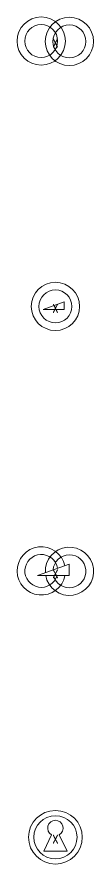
# Model space of a CAD drawing. Header units: metres. Extents: x -162 to 83385, y -62392 to -1971.
# Drawn here: x 3108 to 3407, y -9416 to -6167 of the extents above; entities that cross this region are included whole.
import ezdxf
from ezdxf.enums import TextEntityAlignment as Align

# ---------------------------------------------------------------- set-up
doc = ezdxf.new("R2010")
doc.units = ezdxf.units.M
doc.header["$LTSCALE"] = 0.5
for name, color, linetype, lineweight in [('ELIN_Attribut_01_Produkt_ID', 7, 'Continuous', 0), ('ELIN_Attribut_02_Stromkreis', 7, 'Continuous', 0), ('ELIN_Attribut_03_Verteilerbereich', 7, 'Continuous', 0), ('ELIN_Attribut_04_Montagehoehe', 7, 'Continuous', 0), ('ELIN_Attribut_05_Montageart', 7, 'Continuous', 0), ('ELIN_Attribut_06_Tuernummer', 7, 'Continuous', 0), ('ELIN_Attribut_07_Bemerkung', 7, 'Continuous', 0), ('ELIN_Attribut_08_Adresse', 7, 'Continuous', 0), ('ELIN_Attribut_10_AKZ1', 7, 'Continuous', 0), ('ELIN_Attribut_11_AKZ2', 7, 'Continuous', 0), ('ELIN_Attribut_12_Sonstiges1', 7, 'Continuous', 0), ('ELIN_Attribut_13_Sonstiges2', 7, 'Continuous', 0), ('ELIN_Attribut_14_Bauteil', 7, 'Continuous', 0), ('ELIN_Attribut_15_Ebene', 7, 'Continuous', 0), ('ELIN_Attribut_16_Raumnummer', 7, 'Continuous', 0), ('ELIN_Attribut_17_Raumname', 7, 'Continuous', 0), ('ELIN_Attribut_18_Montageabschnitt', 7, 'Continuous', 0), ('ELIN_Attribut_Basispunkt', 2, 'Continuous', 0), ('ELIN_Attribute_GEMOS', 11, 'Continuous', 0), ('ELIN_STS_WA_Schaltgeraete', 7, 'Continuous', 0)]:
    doc.layers.add(name, color=color, linetype=linetype, lineweight=lineweight)
doc.layers.get('0').off()
doc.styles.add('ELIN_Attribute', font='isocp.shx', dxfattribs={"width": 0.8})

# ---------------------------------------------------------------- blocks, each defined once
blk = doc.blocks.new('ELIN_STS_TASTER_DOPPEL')
at = {"color": 0}
for centre, radius in [((-54.4, -0.1), 92.4), ((53.4, -1.5), 92.4), ((-54.4, -0.1), 63), ((53.4, -1.5), 63)]:
    blk.add_circle(centre, radius, dxfattribs=at)
at = {"layer": 'ELIN_Attribut_01_Produkt_ID', "style": 'ELIN_Attribute', "width": 0.8, "flags": 8}
blk.add_attdef('01_PRODUKT_ID', (181.5, -14.6, 0), '', height=150, dxfattribs=at)
at = {"layer": 'ELIN_Attribut_02_Stromkreis', "style": 'ELIN_Attribute', "width": 0.8, "flags": 8}
blk.add_attdef('02_STROMKREIS', (181.5, 185.4, 0), '', height=150, dxfattribs=at)
at = {"layer": 'ELIN_Attribut_03_Verteilerbereich', "style": 'ELIN_Attribute', "width": 0.8, "flags": 8}
blk.add_attdef('03_VERTEILERBEREICH', (-290.6, -404.4, 0), '', height=125, dxfattribs=at)
at = {"layer": 'ELIN_Attribut_04_Montagehoehe', "style": 'ELIN_Attribute', "width": 0.8, "flags": 8}
blk.add_attdef('04_MONTAGEHOEHE', text='', height=125, dxfattribs=at).set_placement((-177.5, -14.6, 0), align=Align.RIGHT)
at = {"layer": 'ELIN_Attribut_05_Montageart', "style": 'ELIN_Attribute', "width": 0.8, "flags": 8}
blk.add_attdef('05_MONTAGEART', (181.5, -204.4, 0), '', height=125, dxfattribs=at)
at = {"layer": 'ELIN_Attribut_06_Tuernummer', "style": 'ELIN_Attribute', "width": 0.8, "flags": 8}
blk.add_attdef('06_TUERNUMMER', text='', height=125, dxfattribs=at).set_placement((-177.5, -214.6, 0), align=Align.RIGHT)
at = {"layer": 'ELIN_Attribut_07_Bemerkung', "style": 'ELIN_Attribute', "width": 0.8, "flags": 8}
blk.add_attdef('07_BEMERKUNG', (-290.6, -604.4, 0), '', height=125, dxfattribs=at)
at = {"layer": 'ELIN_Attribut_08_Adresse', "style": 'ELIN_Attribute', "width": 0.8, "flags": 8}
blk.add_attdef('08_ADRESSE', (-290.6, -804.4, 0), '', height=125, dxfattribs=at)
at = {"layer": 'ELIN_Attribut_10_AKZ1', "style": 'ELIN_Attribute', "width": 0.8, "flags": 8}
blk.add_attdef('10_AKZ1', (-290.6, -1204.4, 0), '', height=125, dxfattribs=at)
at = {"layer": 'ELIN_Attribut_11_AKZ2', "style": 'ELIN_Attribute', "width": 0.8, "flags": 8}
blk.add_attdef('11_AKZ2', (-290.6, -1404.4, 0), '', height=125, dxfattribs=at)
at = {"layer": 'ELIN_Attribut_12_Sonstiges1', "style": 'ELIN_Attribute', "width": 0.8, "flags": 8}
blk.add_attdef('12_SONSTIGES1', (-290.6, -1604.4, 0), '', height=125, dxfattribs=at)
at = {"layer": 'ELIN_Attribut_13_Sonstiges2', "style": 'ELIN_Attribute', "width": 0.8, "flags": 8}
blk.add_attdef('13_SONSTIGES2', (-290.6, -1804.4, 0), '', height=125, dxfattribs=at)
at = {"layer": 'ELIN_Attribut_14_Bauteil', "style": 'ELIN_Attribute', "width": 0.8, "flags": 8}
blk.add_attdef('14_BAUTEIL', (-290.6, -2004.4, 0), '', height=125, dxfattribs=at)
at = {"layer": 'ELIN_Attribut_15_Ebene', "style": 'ELIN_Attribute', "width": 0.8, "flags": 8}
blk.add_attdef('15_EBENE', (-290.6, -2204.4, 0), '', height=125, dxfattribs=at)
at = {"layer": 'ELIN_Attribut_16_Raumnummer', "style": 'ELIN_Attribute', "width": 0.8, "flags": 8}
blk.add_attdef('16_RAUMNUMMER', (-290.6, -2404.4, 0), '', height=125, dxfattribs=at)
at = {"layer": 'ELIN_Attribut_17_Raumname', "style": 'ELIN_Attribute', "width": 0.8, "flags": 8}
blk.add_attdef('17_RAUMNAME', (-290.6, -2604.4, 0), '', height=125, dxfattribs=at)
at = {"layer": 'ELIN_Attribut_18_Montageabschnitt', "style": 'ELIN_Attribute', "width": 0.8, "flags": 8}
blk.add_attdef('18_MONTAGEABSCHNITT', (-290.6, -2804.4, 0), '', height=125, dxfattribs=at)
at = {"layer": 'ELIN_Attribut_Basispunkt', "style": 'ELIN_Attribute', "width": 0.8, "flags": 8}
blk.add_attdef('Basispunkt', text='', height=50, dxfattribs=at).set_placement((0, 0), align=Align.MIDDLE)
at = {"layer": 'ELIN_Attribute_GEMOS', "style": 'ELIN_Attribute', "width": 0.6}
for tag, p in [('G01_PRO02ID', (1620.5, 183.6)), ('G02_BEZEICHNUNG', (1620.5, -14.6, 0)), ('G03_DESCRIPTION', (1620.5, -204.4, 0)), ('G04_GEMOS-SYMBOL', (1623.8, -404.4, 0)), ('G05_GEMOS-TYP', (1623.8, -604.4, 0)), ('G06_ORTSKENNUNG', (1620.5, -804.4, 0)), ('G08_FREI1', (1620.5, -1004.4, 0)), ('G08_FREI2', (1620.5, -1204.4, 0))]:
    blk.add_attdef(tag, p, '', height=125, dxfattribs=at)
blk = doc.blocks.new('ELIN_STS_TASTDIMMER')
at = {"color": 0}
for p, q in [((-47.1, -11.2), (33.7, 18.2)), ((33.7, 18.2), (33.7, -11.2)), ((33.7, -11.2), (-47.1, -11.2))]:
    blk.add_line(p, q, dxfattribs=at)
for radius in [92.4, 63]:
    blk.add_circle((0, 0), radius, dxfattribs=at)
at = {"layer": 'ELIN_Attribut_01_Produkt_ID', "style": 'ELIN_Attribute', "width": 0.8, "flags": 8}
blk.add_attdef('01_PRODUKT_ID', (121.8, -14.6, 0), '', height=150, dxfattribs=at)
at = {"layer": 'ELIN_Attribut_02_Stromkreis', "style": 'ELIN_Attribute', "width": 0.8, "flags": 8}
blk.add_attdef('02_STROMKREIS', (121.8, 185.4, 0), '', height=150, dxfattribs=at)
at = {"layer": 'ELIN_Attribut_03_Verteilerbereich', "style": 'ELIN_Attribute', "width": 0.8, "flags": 8}
blk.add_attdef('03_VERTEILERBEREICH', (-294.1, -404.4, 0), '', height=125, dxfattribs=at)
at = {"layer": 'ELIN_Attribut_04_Montagehoehe', "style": 'ELIN_Attribute', "width": 0.8, "flags": 8}
blk.add_attdef('04_MONTAGEHOEHE', text='', height=125, dxfattribs=at).set_placement((-151.5, -14.6, 0), align=Align.RIGHT)
at = {"layer": 'ELIN_Attribut_05_Montageart', "style": 'ELIN_Attribute', "width": 0.8, "flags": 8}
blk.add_attdef('05_MONTAGEART', (121.8, -204.4, 0), '', height=125, dxfattribs=at)
at = {"layer": 'ELIN_Attribut_06_Tuernummer', "style": 'ELIN_Attribute', "width": 0.8, "flags": 8}
blk.add_attdef('06_TUERNUMMER', text='', height=125, dxfattribs=at).set_placement((-151.5, -214.6, 0), align=Align.RIGHT)
at = {"layer": 'ELIN_Attribut_07_Bemerkung', "style": 'ELIN_Attribute', "width": 0.8, "flags": 8}
blk.add_attdef('07_BEMERKUNG', (-294.1, -604.4, 0), '', height=125, dxfattribs=at)
at = {"layer": 'ELIN_Attribut_08_Adresse', "style": 'ELIN_Attribute', "width": 0.8, "flags": 8}
blk.add_attdef('08_ADRESSE', (-294.1, -804.4, 0), '', height=125, dxfattribs=at)
at = {"layer": 'ELIN_Attribut_10_AKZ1', "style": 'ELIN_Attribute', "width": 0.8, "flags": 8}
blk.add_attdef('10_AKZ1', (-294.1, -1204.4, 0), '', height=125, dxfattribs=at)
at = {"layer": 'ELIN_Attribut_11_AKZ2', "style": 'ELIN_Attribute', "width": 0.8, "flags": 8}
blk.add_attdef('11_AKZ2', (-294.1, -1404.4, 0), '', height=125, dxfattribs=at)
at = {"layer": 'ELIN_Attribut_12_Sonstiges1', "style": 'ELIN_Attribute', "width": 0.8, "flags": 8}
blk.add_attdef('12_SONSTIGES1', (-294.1, -1604.4, 0), '', height=125, dxfattribs=at)
at = {"layer": 'ELIN_Attribut_13_Sonstiges2', "style": 'ELIN_Attribute', "width": 0.8, "flags": 8}
blk.add_attdef('13_SONSTIGES2', (-294.1, -1804.4, 0), '', height=125, dxfattribs=at)
at = {"layer": 'ELIN_Attribut_14_Bauteil', "style": 'ELIN_Attribute', "width": 0.8, "flags": 8}
blk.add_attdef('14_BAUTEIL', (-294.1, -2004.4, 0), '', height=125, dxfattribs=at)
at = {"layer": 'ELIN_Attribut_15_Ebene', "style": 'ELIN_Attribute', "width": 0.8, "flags": 8}
blk.add_attdef('15_EBENE', (-294.1, -2204.4, 0), '', height=125, dxfattribs=at)
at = {"layer": 'ELIN_Attribut_16_Raumnummer', "style": 'ELIN_Attribute', "width": 0.8, "flags": 8}
blk.add_attdef('16_RAUMNUMMER', (-294.1, -2404.4, 0), '', height=125, dxfattribs=at)
at = {"layer": 'ELIN_Attribut_17_Raumname', "style": 'ELIN_Attribute', "width": 0.8, "flags": 8}
blk.add_attdef('17_RAUMNAME', (-294.1, -2604.4, 0), '', height=125, dxfattribs=at)
at = {"layer": 'ELIN_Attribut_18_Montageabschnitt', "style": 'ELIN_Attribute', "width": 0.8, "flags": 8}
blk.add_attdef('18_MONTAGEABSCHNITT', (-294.1, -2804.4, 0), '', height=125, dxfattribs=at)
at = {"layer": 'ELIN_Attribut_Basispunkt', "style": 'ELIN_Attribute', "width": 0.8, "flags": 8}
blk.add_attdef('Basispunkt', text='', height=50, dxfattribs=at).set_placement((0, 0), align=Align.MIDDLE)
at = {"layer": 'ELIN_Attribute_GEMOS', "style": 'ELIN_Attribute', "width": 0.6}
for tag, p in [('G01_PRO02ID', (1620.5, 183.6)), ('G02_BEZEICHNUNG', (1620.5, -14.6, 0)), ('G03_DESCRIPTION', (1620.5, -204.4, 0)), ('G04_GEMOS-SYMBOL', (1623.8, -404.4, 0)), ('G05_GEMOS-TYP', (1623.8, -604.4, 0)), ('G06_ORTSKENNUNG', (1620.5, -804.4, 0)), ('G08_FREI1', (1620.5, -1004.4, 0)), ('G08_FREI2', (1620.5, -1204.4, 0))]:
    blk.add_attdef(tag, p, '', height=125, dxfattribs=at)
blk = doc.blocks.new('ELIN_STS_TASTDIMMER_DOPPEL')
at = {"color": 0}
for p, q in [((-68.3, -14.3), (53, 29.8)), ((53, 29.8), (53, -14.3)), ((53, -14.3), (-68.3, -14.3))]:
    blk.add_line(p, q, dxfattribs=at)
for centre, radius, start, end in [((-54, 3.5), 92.4, 12.5973, 348.87), ((-54, 3.5), 63, 9.1154, 343.5535), ((53.7, 2.1), 92.4, 190.2708, 183.5042), ((53.7, 2.1), 63, 195.1596, 175.3984)]:
    blk.add_arc(centre, radius, start, end, dxfattribs=at)
at = {"layer": 'ELIN_Attribut_01_Produkt_ID', "style": 'ELIN_Attribute', "width": 0.8, "flags": 8}
blk.add_attdef('01_PRODUKT_ID', (171, -14.6, 0), '', height=150, dxfattribs=at)
at = {"layer": 'ELIN_Attribut_02_Stromkreis', "style": 'ELIN_Attribute', "width": 0.8, "flags": 8}
blk.add_attdef('02_STROMKREIS', (171, 185.4, 0), '', height=150, dxfattribs=at)
at = {"layer": 'ELIN_Attribut_03_Verteilerbereich', "style": 'ELIN_Attribute', "width": 0.8, "flags": 8}
blk.add_attdef('03_VERTEILERBEREICH', (-291.6, -404.4, 0), '', height=125, dxfattribs=at)
at = {"layer": 'ELIN_Attribut_04_Montagehoehe', "style": 'ELIN_Attribute', "width": 0.8, "flags": 8}
blk.add_attdef('04_MONTAGEHOEHE', text='', height=125, dxfattribs=at).set_placement((-174, -14.6, 0), align=Align.RIGHT)
at = {"layer": 'ELIN_Attribut_05_Montageart', "style": 'ELIN_Attribute', "width": 0.8, "flags": 8}
blk.add_attdef('05_MONTAGEART', (171, -204.4, 0), '', height=125, dxfattribs=at)
at = {"layer": 'ELIN_Attribut_06_Tuernummer', "style": 'ELIN_Attribute', "width": 0.8, "flags": 8}
blk.add_attdef('06_TUERNUMMER', text='', height=125, dxfattribs=at).set_placement((-174, -214.6, 0), align=Align.RIGHT)
at = {"layer": 'ELIN_Attribut_07_Bemerkung', "style": 'ELIN_Attribute', "width": 0.8, "flags": 8}
blk.add_attdef('07_BEMERKUNG', (-291.6, -604.4, 0), '', height=125, dxfattribs=at)
at = {"layer": 'ELIN_Attribut_08_Adresse', "style": 'ELIN_Attribute', "width": 0.8, "flags": 8}
blk.add_attdef('08_ADRESSE', (-291.6, -804.4, 0), '', height=125, dxfattribs=at)
at = {"layer": 'ELIN_Attribut_10_AKZ1', "style": 'ELIN_Attribute', "width": 0.8, "flags": 8}
blk.add_attdef('10_AKZ1', (-291.6, -1204.4, 0), '', height=125, dxfattribs=at)
at = {"layer": 'ELIN_Attribut_11_AKZ2', "style": 'ELIN_Attribute', "width": 0.8, "flags": 8}
blk.add_attdef('11_AKZ2', (-291.6, -1404.4, 0), '', height=125, dxfattribs=at)
at = {"layer": 'ELIN_Attribut_12_Sonstiges1', "style": 'ELIN_Attribute', "width": 0.8, "flags": 8}
blk.add_attdef('12_SONSTIGES1', (-291.6, -1604.4, 0), '', height=125, dxfattribs=at)
at = {"layer": 'ELIN_Attribut_13_Sonstiges2', "style": 'ELIN_Attribute', "width": 0.8, "flags": 8}
blk.add_attdef('13_SONSTIGES2', (-291.6, -1804.4, 0), '', height=125, dxfattribs=at)
at = {"layer": 'ELIN_Attribut_14_Bauteil', "style": 'ELIN_Attribute', "width": 0.8, "flags": 8}
blk.add_attdef('14_BAUTEIL', (-291.6, -2004.4, 0), '', height=125, dxfattribs=at)
at = {"layer": 'ELIN_Attribut_15_Ebene', "style": 'ELIN_Attribute', "width": 0.8, "flags": 8}
blk.add_attdef('15_EBENE', (-291.6, -2204.4, 0), '', height=125, dxfattribs=at)
at = {"layer": 'ELIN_Attribut_16_Raumnummer', "style": 'ELIN_Attribute', "width": 0.8, "flags": 8}
blk.add_attdef('16_RAUMNUMMER', (-291.6, -2404.4, 0), '', height=125, dxfattribs=at)
at = {"layer": 'ELIN_Attribut_17_Raumname', "style": 'ELIN_Attribute', "width": 0.8, "flags": 8}
blk.add_attdef('17_RAUMNAME', (-291.6, -2604.4, 0), '', height=125, dxfattribs=at)
at = {"layer": 'ELIN_Attribut_18_Montageabschnitt', "style": 'ELIN_Attribute', "width": 0.8, "flags": 8}
blk.add_attdef('18_MONTAGEABSCHNITT', (-291.6, -2804.4, 0), '', height=125, dxfattribs=at)
at = {"layer": 'ELIN_Attribut_Basispunkt', "style": 'ELIN_Attribute', "width": 0.8, "flags": 8}
blk.add_attdef('Basispunkt', text='', height=50, dxfattribs=at).set_placement((0, 0), align=Align.MIDDLE)
at = {"layer": 'ELIN_Attribute_GEMOS', "style": 'ELIN_Attribute', "width": 0.6}
for tag, p in [('G01_PRO02ID', (1620.5, 183.6)), ('G02_BEZEICHNUNG', (1620.5, -14.6, 0)), ('G03_DESCRIPTION', (1620.5, -204.4, 0)), ('G04_GEMOS-SYMBOL', (1623.8, -404.4, 0)), ('G05_GEMOS-TYP', (1623.8, -604.4, 0)), ('G06_ORTSKENNUNG', (1620.5, -804.4, 0)), ('G08_FREI1', (1620.5, -1004.4, 0)), ('G08_FREI2', (1620.5, -1204.4, 0))]:
    blk.add_attdef(tag, p, '', height=125, dxfattribs=at)
blk = doc.blocks.new('ELIN_STS_SCHLUE_TASTER')
at = {"color": 0}
for p, q in [((-14.8, 9.5), (-44.6, -53.8)), ((44.6, -53.8), (14.8, 9.5)), ((-44.6, -53.8), (44.6, -53.8))]:
    blk.add_line(p, q, dxfattribs=at)
for radius in [102.8, 82.7]:
    blk.add_circle((0, 0), radius, dxfattribs=at)
blk.add_arc((0, 35.3), 29.7, 299.7449, 240.2551, dxfattribs=at)
at = {"layer": 'ELIN_Attribut_01_Produkt_ID', "style": 'ELIN_Attribute', "width": 0.8, "flags": 8}
blk.add_attdef('01_PRODUKT_ID', (124.3, -14.6, 0), '', height=150, dxfattribs=at)
at = {"layer": 'ELIN_Attribut_02_Stromkreis', "style": 'ELIN_Attribute', "width": 0.8, "flags": 8}
blk.add_attdef('02_STROMKREIS', (124.3, 185.4, 0), '', height=150, dxfattribs=at)
at = {"layer": 'ELIN_Attribut_03_Verteilerbereich', "style": 'ELIN_Attribute', "width": 0.8, "flags": 8}
blk.add_attdef('03_VERTEILERBEREICH', (-291.6, -404.4, 0), '', height=125, dxfattribs=at)
at = {"layer": 'ELIN_Attribut_04_Montagehoehe', "style": 'ELIN_Attribute', "width": 0.8, "flags": 8}
blk.add_attdef('04_MONTAGEHOEHE', text='', height=125, dxfattribs=at).set_placement((-149, -14.6, 0), align=Align.RIGHT)
at = {"layer": 'ELIN_Attribut_05_Montageart', "style": 'ELIN_Attribute', "width": 0.8, "flags": 8}
blk.add_attdef('05_MONTAGEART', (124.3, -204.4, 0), '', height=125, dxfattribs=at)
at = {"layer": 'ELIN_Attribut_06_Tuernummer', "style": 'ELIN_Attribute', "width": 0.8, "flags": 8}
blk.add_attdef('06_TUERNUMMER', text='', height=125, dxfattribs=at).set_placement((-149, -214.6, 0), align=Align.RIGHT)
at = {"layer": 'ELIN_Attribut_07_Bemerkung', "style": 'ELIN_Attribute', "width": 0.8, "flags": 8}
blk.add_attdef('07_BEMERKUNG', (-291.6, -604.4, 0), '', height=125, dxfattribs=at)
at = {"layer": 'ELIN_Attribut_08_Adresse', "style": 'ELIN_Attribute', "width": 0.8, "flags": 8}
blk.add_attdef('08_ADRESSE', (-291.6, -804.4, 0), '', height=125, dxfattribs=at)
at = {"layer": 'ELIN_Attribut_10_AKZ1', "style": 'ELIN_Attribute', "width": 0.8, "flags": 8}
blk.add_attdef('10_AKZ1', (-291.6, -1204.4, 0), '', height=125, dxfattribs=at)
at = {"layer": 'ELIN_Attribut_11_AKZ2', "style": 'ELIN_Attribute', "width": 0.8, "flags": 8}
blk.add_attdef('11_AKZ2', (-291.6, -1404.4, 0), '', height=125, dxfattribs=at)
at = {"layer": 'ELIN_Attribut_12_Sonstiges1', "style": 'ELIN_Attribute', "width": 0.8, "flags": 8}
blk.add_attdef('12_SONSTIGES1', (-291.6, -1604.4, 0), '', height=125, dxfattribs=at)
at = {"layer": 'ELIN_Attribut_13_Sonstiges2', "style": 'ELIN_Attribute', "width": 0.8, "flags": 8}
blk.add_attdef('13_SONSTIGES2', (-291.6, -1804.4, 0), '', height=125, dxfattribs=at)
at = {"layer": 'ELIN_Attribut_14_Bauteil', "style": 'ELIN_Attribute', "width": 0.8, "flags": 8}
blk.add_attdef('14_BAUTEIL', (-291.6, -2004.4, 0), '', height=125, dxfattribs=at)
at = {"layer": 'ELIN_Attribut_15_Ebene', "style": 'ELIN_Attribute', "width": 0.8, "flags": 8}
blk.add_attdef('15_EBENE', (-291.6, -2204.4, 0), '', height=125, dxfattribs=at)
at = {"layer": 'ELIN_Attribut_16_Raumnummer', "style": 'ELIN_Attribute', "width": 0.8, "flags": 8}
blk.add_attdef('16_RAUMNUMMER', (-291.6, -2404.4, 0), '', height=125, dxfattribs=at)
at = {"layer": 'ELIN_Attribut_17_Raumname', "style": 'ELIN_Attribute', "width": 0.8, "flags": 8}
blk.add_attdef('17_RAUMNAME', (-291.6, -2604.4, 0), '', height=125, dxfattribs=at)
at = {"layer": 'ELIN_Attribut_18_Montageabschnitt', "style": 'ELIN_Attribute', "width": 0.8, "flags": 8}
blk.add_attdef('18_MONTAGEABSCHNITT', (-291.6, -2804.4, 0), '', height=125, dxfattribs=at)
at = {"layer": 'ELIN_Attribut_Basispunkt', "style": 'ELIN_Attribute', "width": 0.8, "flags": 8}
blk.add_attdef('Basispunkt', text='', height=50, dxfattribs=at).set_placement((0, 0), align=Align.MIDDLE)
at = {"layer": 'ELIN_Attribute_GEMOS', "style": 'ELIN_Attribute', "width": 0.6}
for tag, p in [('G01_PRO02ID', (1620.5, 183.6)), ('G02_BEZEICHNUNG', (1620.5, -14.6, 0)), ('G03_DESCRIPTION', (1620.5, -204.4, 0)), ('G04_GEMOS-SYMBOL', (1623.8, -404.4, 0)), ('G05_GEMOS-TYP', (1623.8, -604.4, 0)), ('G06_ORTSKENNUNG', (1620.5, -804.4, 0)), ('G08_FREI1', (1620.5, -1004.4, 0)), ('G08_FREI2', (1620.5, -1204.4, 0))]:
    blk.add_attdef(tag, p, '', height=125, dxfattribs=at)

msp = doc.modelspace()

# ---------------------------------------------------------------- block references
at = {"layer": 'ELIN_STS_WA_Schaltgeraete', "lineweight": 0}
ref = msp.add_blockref('ELIN_STS_TASTER_DOPPEL', (3255.4, -6259.4), dxfattribs=at)
ref.add_attrib('Basispunkt', 'x', dxfattribs={"layer": 'ELIN_Attribut_Basispunkt', "height": 50, "style": 'ELIN_Attribute', "width": 0.8}).set_placement((3255.4, -6259.4), align=Align.MIDDLE)
ref = msp.add_blockref('ELIN_STS_TASTDIMMER', (3255.4, -7277.2), dxfattribs=at)
ref.add_attrib('Basispunkt', 'x', dxfattribs={"layer": 'ELIN_Attribut_Basispunkt', "height": 50, "style": 'ELIN_Attribute', "width": 0.8}).set_placement((3255.4, -7277.2), align=Align.MIDDLE)
ref = msp.add_blockref('ELIN_STS_TASTDIMMER_DOPPEL', (3255.4, -8295.1), dxfattribs=at)
ref.add_attrib('Basispunkt', 'x', dxfattribs={"layer": 'ELIN_Attribut_Basispunkt', "height": 50, "style": 'ELIN_Attribute', "width": 0.8}).set_placement((3255.4, -8295.1), align=Align.MIDDLE)
ref = msp.add_blockref('ELIN_STS_SCHLUE_TASTER', (3255.4, -9313), dxfattribs=at)
ref.add_attrib('Basispunkt', 'x', dxfattribs={"layer": 'ELIN_Attribut_Basispunkt', "height": 50, "style": 'ELIN_Attribute', "width": 0.8}).set_placement((3255.4, -9313), align=Align.MIDDLE)

doc.saveas('drawing.dxf')
